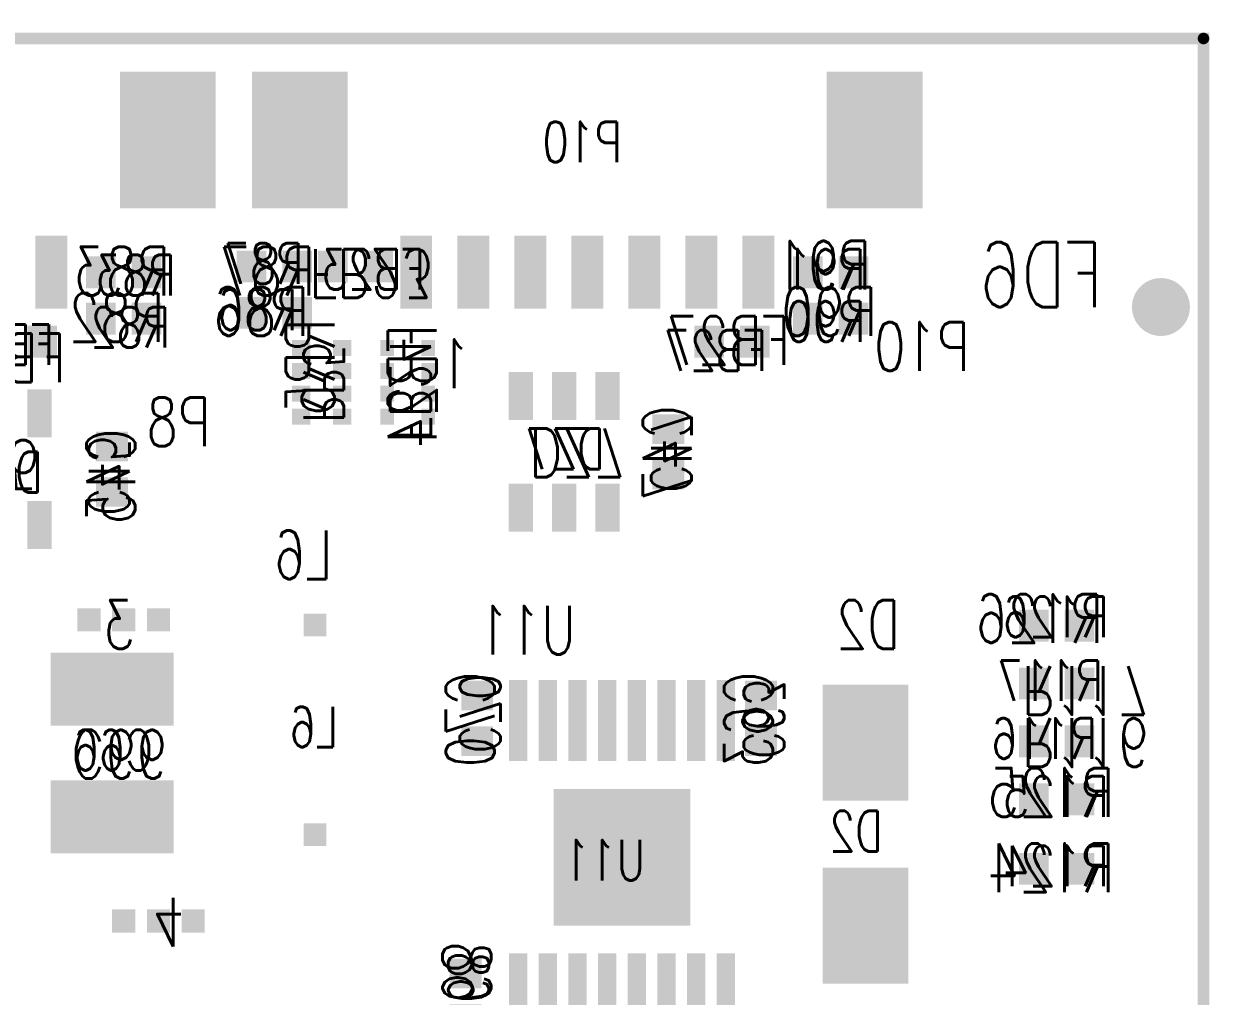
# Model space of a CAD drawing. Extents: x -31.8 to 29.1, y -21.3 to 21.3.
# Drawn here: x 3.14 to 29.13, y 0 to 21.32 of the extents above; entities that cross this region are included whole.
import ezdxf

# ---------------------------------------------------------------- set-up
doc = ezdxf.new("R2010")
doc.units = 0
doc.header["$MEASUREMENT"] = 0
doc.layers.get('0').update_dxf_attribs({"linetype": 'CONTINUOUS'})
for name, color, linetype in [('BOARD_OUTLINE_00', 5, 'CONTINUOUS'), ('DRIL_NPLTE_THRU_01', 3, 'CONTINUOUS'), ('DRIL_NPLTE_THRU_02', 112, 'CONTINUOUS'), ('DRIL_NPLTE_THRU_03', 2, 'CONTINUOUS'), ('DRIL_NPLTE_THRU_04', 4, 'CONTINUOUS'), ('DRIL_NPLTE_THRU_05', 171, 'CONTINUOUS'), ('DRIL_NPLTE_THRU_06', 1, 'CONTINUOUS'), ('PADS_BOT', 1, 'CONTINUOUS'), ('PADS_INNER', 3, 'CONTINUOUS'), ('PADS_TOP', 3, 'CONTINUOUS'), ('PART_NAME_06', 183, 'CONTINUOUS'), ('PART_NAME_12', 150, 'CONTINUOUS'), ('TEXT_25', 67, 'CONTINUOUS')]:
    doc.layers.add(name, color=color, linetype=linetype)
doc.styles.add('W0$1524', font='simplex', dxfattribs={"width": 0.75})
doc.styles.add('W0$2032', font='simplex', dxfattribs={"width": 0.75})
doc.styles.add('W0$254', font='simplex', dxfattribs={"width": 0.75})

# ---------------------------------------------------------------- blocks, each defined once
blk = doc.blocks.new('SMOOTH_0$254')
at = {"const_width": 0.127}
blk.add_lwpolyline([(-0.0635, 0, 1), (0.0635, 0, 1)], format="xyb", close=True, dxfattribs=at)
blk = doc.blocks.new('BOARD_1')
at = {"layer": 'BOARD_OUTLINE_00', "const_width": 0.254}
blk.add_lwpolyline([(0, 0), (58, 0), (58, 42), (0, 42)], close=True, dxfattribs=at)
at = {"layer": 'BOARD_OUTLINE_00'}
blk.add_blockref('SMOOTH_0$254', (58, 42), dxfattribs=at)
blk = doc.blocks.new('DRIL_HOLE_0')
blk.add_lwpolyline([(0, 0, 1), (0, 0, 1)], format="xyb", close=True)
blk = doc.blocks.new('PAD_0')
blk.add_lwpolyline([(0, 0, 1), (0, 0, 1)], format="xyb", close=True)
blk = doc.blocks.new('PAD_1')
at = {"const_width": 0.508}
blk.add_lwpolyline([(-0.254, 0), (0.254, 0)], dxfattribs=at)
blk = doc.blocks.new('STK_BOT_5')
at = {"layer": 'DRIL_NPLTE_THRU_01'}
blk.add_blockref('DRIL_HOLE_0', (0, 0), dxfattribs=at)
at = {"layer": 'DRIL_NPLTE_THRU_02'}
blk.add_blockref('DRIL_HOLE_0', (0, 0), dxfattribs=at)
at = {"layer": 'DRIL_NPLTE_THRU_03'}
blk.add_blockref('DRIL_HOLE_0', (0, 0), dxfattribs=at)
at = {"layer": 'DRIL_NPLTE_THRU_04'}
blk.add_blockref('DRIL_HOLE_0', (0, 0), dxfattribs=at)
at = {"layer": 'DRIL_NPLTE_THRU_05'}
blk.add_blockref('DRIL_HOLE_0', (0, 0), dxfattribs=at)
at = {"layer": 'DRIL_NPLTE_THRU_06'}
blk.add_blockref('DRIL_HOLE_0', (0, 0), dxfattribs=at)
at = {"layer": 'PADS_BOT'}
blk.add_blockref('PAD_1', (0, 0), dxfattribs=at)
at = {"layer": 'PADS_INNER'}
blk.add_blockref('PAD_0', (0, 0), dxfattribs=at)
at = {"layer": 'PADS_TOP'}
blk.add_blockref('PAD_0', (0, 0), dxfattribs=at)
blk = doc.blocks.new('SYM_BOT_3')
for p in [(0, 0.762), (0, 0), (0, -0.762)]:
    blk.add_blockref('STK_BOT_5', p)
blk = doc.blocks.new('PART_BOT_2')
blk.add_blockref('SYM_BOT_3', (0, 0))
at = {"layer": 'PART_NAME_06', "style": 'W0$2032', "width": 0.75}
blk.add_text('3', height=1.067, rotation=270, dxfattribs=at).set_placement((-0.635, 0.254))
blk = doc.blocks.new('PART_BOT_3')
blk.add_blockref('SYM_BOT_3', (0, 0))
at = {"layer": 'PART_NAME_06', "style": 'W0$2032', "width": 0.75}
blk.add_text('4', height=1.067, rotation=270, dxfattribs=at).set_placement((-0.508, 0.127))
blk = doc.blocks.new('PAD_3')
at = {"const_width": 1.6002}
blk.add_lwpolyline([(-1.3462, 0), (1.3462, 0)], dxfattribs=at)
blk = doc.blocks.new('STK_BOT_9')
at = {"layer": 'DRIL_NPLTE_THRU_01'}
blk.add_blockref('DRIL_HOLE_0', (0, 0), dxfattribs=at)
at = {"layer": 'DRIL_NPLTE_THRU_02'}
blk.add_blockref('DRIL_HOLE_0', (0, 0), dxfattribs=at)
at = {"layer": 'DRIL_NPLTE_THRU_03'}
blk.add_blockref('DRIL_HOLE_0', (0, 0), dxfattribs=at)
at = {"layer": 'DRIL_NPLTE_THRU_04'}
blk.add_blockref('DRIL_HOLE_0', (0, 0), dxfattribs=at)
at = {"layer": 'DRIL_NPLTE_THRU_05'}
blk.add_blockref('DRIL_HOLE_0', (0, 0), dxfattribs=at)
at = {"layer": 'DRIL_NPLTE_THRU_06'}
blk.add_blockref('DRIL_HOLE_0', (0, 0), dxfattribs=at)
at = {"layer": 'PADS_BOT', "rotation": 90}
blk.add_blockref('PAD_3', (0, 0), dxfattribs=at)
at = {"layer": 'PADS_INNER'}
blk.add_blockref('PAD_0', (0, 0), dxfattribs=at)
at = {"layer": 'PADS_TOP'}
blk.add_blockref('PAD_0', (0, 0), dxfattribs=at)
blk = doc.blocks.new('SYM_BOT_7')
for p in [(-1.397, 0), (1.397, 0)]:
    blk.add_blockref('STK_BOT_9', p)
blk = doc.blocks.new('PART_BOT_18')
blk.add_blockref('SYM_BOT_7', (0, 0))
at = {"layer": 'PART_NAME_06', "style": 'W0$2032', "width": 0.75}
blk.add_text('C66', height=1.0668, rotation=270, dxfattribs=at).set_placement((-0.508, 0.889))
at = {"layer": 'PART_NAME_12', "style": 'W0$1524', "width": 0.75}
blk.add_text('C66', height=0.889, rotation=90, dxfattribs=at).set_placement((0.381, -0.889))
blk = doc.blocks.new('PAD_4')
at = {"const_width": 1.88}
blk.add_lwpolyline([(-1.27, 0), (1.27, 0)], dxfattribs=at)
blk = doc.blocks.new('STK_BOT_10')
at = {"layer": 'DRIL_NPLTE_THRU_01'}
blk.add_blockref('DRIL_HOLE_0', (0, 0), dxfattribs=at)
at = {"layer": 'DRIL_NPLTE_THRU_02'}
blk.add_blockref('DRIL_HOLE_0', (0, 0), dxfattribs=at)
at = {"layer": 'DRIL_NPLTE_THRU_03'}
blk.add_blockref('DRIL_HOLE_0', (0, 0), dxfattribs=at)
at = {"layer": 'DRIL_NPLTE_THRU_04'}
blk.add_blockref('DRIL_HOLE_0', (0, 0), dxfattribs=at)
at = {"layer": 'DRIL_NPLTE_THRU_05'}
blk.add_blockref('DRIL_HOLE_0', (0, 0), dxfattribs=at)
at = {"layer": 'DRIL_NPLTE_THRU_06'}
blk.add_blockref('DRIL_HOLE_0', (0, 0), dxfattribs=at)
at = {"layer": 'PADS_BOT', "rotation": 90}
blk.add_blockref('PAD_4', (0, 0), dxfattribs=at)
at = {"layer": 'PADS_INNER'}
blk.add_blockref('PAD_0', (0, 0), dxfattribs=at)
at = {"layer": 'PADS_TOP'}
blk.add_blockref('PAD_0', (0, 0), dxfattribs=at)
blk = doc.blocks.new('SYM_BOT_8')
for p in [(0, 2.0066), (0, -2.0066)]:
    blk.add_blockref('STK_BOT_10', p)
blk = doc.blocks.new('PART_BOT_20')
blk.add_blockref('SYM_BOT_8', (0, 0))
at = {"layer": 'PART_NAME_06', "style": 'W0$2032', "width": 0.75}
blk.add_text('D2', height=1.0668, dxfattribs=at).set_placement((-0.762, 4.064))
at = {"layer": 'PART_NAME_12', "style": 'W0$1524', "width": 0.75}
blk.add_text('D2', height=0.889, dxfattribs=at).set_placement((-0.381, -0.381))
blk = doc.blocks.new('PAD_5')
at = {"const_width": 0.53}
blk.add_lwpolyline([(-0.525, 0), (0.525, 0)], dxfattribs=at)
blk = doc.blocks.new('STK_BOT_11')
at = {"layer": 'DRIL_NPLTE_THRU_01'}
blk.add_blockref('DRIL_HOLE_0', (0, 0), dxfattribs=at)
at = {"layer": 'DRIL_NPLTE_THRU_02'}
blk.add_blockref('DRIL_HOLE_0', (0, 0), dxfattribs=at)
at = {"layer": 'DRIL_NPLTE_THRU_03'}
blk.add_blockref('DRIL_HOLE_0', (0, 0), dxfattribs=at)
at = {"layer": 'DRIL_NPLTE_THRU_04'}
blk.add_blockref('DRIL_HOLE_0', (0, 0), dxfattribs=at)
at = {"layer": 'DRIL_NPLTE_THRU_05'}
blk.add_blockref('DRIL_HOLE_0', (0, 0), dxfattribs=at)
at = {"layer": 'DRIL_NPLTE_THRU_06'}
blk.add_blockref('DRIL_HOLE_0', (0, 0), dxfattribs=at)
at = {"layer": 'PADS_BOT', "rotation": 90}
blk.add_blockref('PAD_5', (0, 0), dxfattribs=at)
at = {"layer": 'PADS_INNER'}
blk.add_blockref('PAD_0', (0, 0), dxfattribs=at)
at = {"layer": 'PADS_TOP'}
blk.add_blockref('PAD_0', (0, 0), dxfattribs=at)
blk = doc.blocks.new('SYM_BOT_10')
for p in [(-0.95, 1.225), (0, 1.225), (0.95, 1.225), (-0.95, -1.225), (0, -1.225), (0.95, -1.225)]:
    blk.add_blockref('STK_BOT_11', p)
blk = doc.blocks.new('PART_BOT_26')
blk.add_blockref('SYM_BOT_10', (0, 0))
at = {"layer": 'PART_NAME_06', "style": 'W0$2032', "width": 0.75}
blk.add_text('DZ5', height=1.0668, dxfattribs=at).set_placement((-1.143, -0.635))
at = {"layer": 'PART_NAME_12', "style": 'W0$1524', "width": 0.75}
blk.add_text('DZ5', height=0.889, rotation=180, dxfattribs=at).set_placement((1.016, 0.508))
blk = doc.blocks.new('PART_BOT_28')
blk.add_blockref('SYM_BOT_10', (0, 0))
at = {"layer": 'PART_NAME_06', "style": 'W0$2032', "width": 0.75}
blk.add_text('DZ7', height=1.0668, dxfattribs=at).set_placement((-0.762, -0.508))
at = {"layer": 'PART_NAME_12', "style": 'W0$1524', "width": 0.75}
blk.add_text('DZ7', height=0.889, rotation=180, dxfattribs=at).set_placement((0.889, 0.381))
blk = doc.blocks.new('PAD_6')
at = {"const_width": 0.7}
blk.add_lwpolyline([(-0.8, 0), (0.8, 0)], dxfattribs=at)
blk = doc.blocks.new('STK_BOT_12')
at = {"layer": 'DRIL_NPLTE_THRU_01'}
blk.add_blockref('DRIL_HOLE_0', (0, 0), dxfattribs=at)
at = {"layer": 'DRIL_NPLTE_THRU_02'}
blk.add_blockref('DRIL_HOLE_0', (0, 0), dxfattribs=at)
at = {"layer": 'DRIL_NPLTE_THRU_03'}
blk.add_blockref('DRIL_HOLE_0', (0, 0), dxfattribs=at)
at = {"layer": 'DRIL_NPLTE_THRU_04'}
blk.add_blockref('DRIL_HOLE_0', (0, 0), dxfattribs=at)
at = {"layer": 'DRIL_NPLTE_THRU_05'}
blk.add_blockref('DRIL_HOLE_0', (0, 0), dxfattribs=at)
at = {"layer": 'DRIL_NPLTE_THRU_06'}
blk.add_blockref('DRIL_HOLE_0', (0, 0), dxfattribs=at)
at = {"layer": 'PADS_BOT', "rotation": 90}
blk.add_blockref('PAD_6', (0, 0), dxfattribs=at)
at = {"layer": 'PADS_INNER'}
blk.add_blockref('PAD_0', (0, 0), dxfattribs=at)
at = {"layer": 'PADS_TOP'}
blk.add_blockref('PAD_0', (0, 0), dxfattribs=at)
blk = doc.blocks.new('PAD_7')
at = {"const_width": 2.1}
blk.add_lwpolyline([(-1.5, 0), (1.5, 0)], dxfattribs=at)
blk = doc.blocks.new('STK_BOT_13')
at = {"layer": 'DRIL_NPLTE_THRU_01'}
blk.add_blockref('DRIL_HOLE_0', (0, 0), dxfattribs=at)
at = {"layer": 'DRIL_NPLTE_THRU_02'}
blk.add_blockref('DRIL_HOLE_0', (0, 0), dxfattribs=at)
at = {"layer": 'DRIL_NPLTE_THRU_03'}
blk.add_blockref('DRIL_HOLE_0', (0, 0), dxfattribs=at)
at = {"layer": 'DRIL_NPLTE_THRU_04'}
blk.add_blockref('DRIL_HOLE_0', (0, 0), dxfattribs=at)
at = {"layer": 'DRIL_NPLTE_THRU_05'}
blk.add_blockref('DRIL_HOLE_0', (0, 0), dxfattribs=at)
at = {"layer": 'DRIL_NPLTE_THRU_06'}
blk.add_blockref('DRIL_HOLE_0', (0, 0), dxfattribs=at)
at = {"layer": 'PADS_BOT', "rotation": 90}
blk.add_blockref('PAD_7', (0, 0), dxfattribs=at)
at = {"layer": 'PADS_INNER'}
blk.add_blockref('PAD_0', (0, 0), dxfattribs=at)
at = {"layer": 'PADS_TOP'}
blk.add_blockref('PAD_0', (0, 0), dxfattribs=at)
blk = doc.blocks.new('SYM_BOT_11')
for name, p in [('STK_BOT_12', (-3.75, 0)), ('STK_BOT_12', (-2.5, 0)), ('STK_BOT_12', (-1.25, 0)), ('STK_BOT_12', (0, 0)), ('STK_BOT_12', (1.25, 0)), ('STK_BOT_12', (2.5, 0)), ('STK_BOT_12', (3.75, 0)), ('STK_BOT_13', (-6.3, -2.9)), ('STK_BOT_13', (6.3, -2.9))]:
    blk.add_blockref(name, p)
blk = doc.blocks.new('PART_BOT_31')
blk.add_blockref('SYM_BOT_11', (0, 0))
at = {"layer": 'PART_NAME_06', "style": 'W0$2032', "width": 0.75}
blk.add_text('P10', height=1.0668, rotation=180, dxfattribs=at).set_placement((8.382, 2.159))
at = {"layer": 'PART_NAME_12', "style": 'W0$1524', "width": 0.75}
blk.add_text('P10', height=0.889, rotation=180, dxfattribs=at).set_placement((0.762, -2.413))
blk = doc.blocks.new('PAD_8')
at = {"const_width": 0.406}
blk.add_lwpolyline([(-0.889, 0), (0.889, 0)], dxfattribs=at)
blk = doc.blocks.new('STK_BOT_15')
at = {"layer": 'DRIL_NPLTE_THRU_01'}
blk.add_blockref('DRIL_HOLE_0', (0, 0), dxfattribs=at)
at = {"layer": 'DRIL_NPLTE_THRU_02'}
blk.add_blockref('DRIL_HOLE_0', (0, 0), dxfattribs=at)
at = {"layer": 'DRIL_NPLTE_THRU_03'}
blk.add_blockref('DRIL_HOLE_0', (0, 0), dxfattribs=at)
at = {"layer": 'DRIL_NPLTE_THRU_04'}
blk.add_blockref('DRIL_HOLE_0', (0, 0), dxfattribs=at)
at = {"layer": 'DRIL_NPLTE_THRU_05'}
blk.add_blockref('DRIL_HOLE_0', (0, 0), dxfattribs=at)
at = {"layer": 'DRIL_NPLTE_THRU_06'}
blk.add_blockref('DRIL_HOLE_0', (0, 0), dxfattribs=at)
at = {"layer": 'PADS_BOT', "rotation": 90}
blk.add_blockref('PAD_8', (0, 0), dxfattribs=at)
at = {"layer": 'PADS_INNER'}
blk.add_blockref('PAD_0', (0, 0), dxfattribs=at)
at = {"layer": 'PADS_TOP'}
blk.add_blockref('PAD_0', (0, 0), dxfattribs=at)
blk = doc.blocks.new('PAD_9')
at = {"const_width": 2.9972}
blk.add_lwpolyline([(-1.4986, 0), (1.4986, 0)], dxfattribs=at)
blk = doc.blocks.new('STK_BOT_16')
at = {"layer": 'DRIL_NPLTE_THRU_01'}
blk.add_blockref('DRIL_HOLE_0', (0, 0), dxfattribs=at)
at = {"layer": 'DRIL_NPLTE_THRU_02'}
blk.add_blockref('DRIL_HOLE_0', (0, 0), dxfattribs=at)
at = {"layer": 'DRIL_NPLTE_THRU_03'}
blk.add_blockref('DRIL_HOLE_0', (0, 0), dxfattribs=at)
at = {"layer": 'DRIL_NPLTE_THRU_04'}
blk.add_blockref('DRIL_HOLE_0', (0, 0), dxfattribs=at)
at = {"layer": 'DRIL_NPLTE_THRU_05'}
blk.add_blockref('DRIL_HOLE_0', (0, 0), dxfattribs=at)
at = {"layer": 'DRIL_NPLTE_THRU_06'}
blk.add_blockref('DRIL_HOLE_0', (0, 0), dxfattribs=at)
at = {"layer": 'PADS_BOT'}
blk.add_blockref('PAD_9', (0, 0), dxfattribs=at)
at = {"layer": 'PADS_INNER'}
blk.add_blockref('PAD_0', (0, 0), dxfattribs=at)
at = {"layer": 'PADS_TOP'}
blk.add_blockref('PAD_0', (0, 0), dxfattribs=at)
blk = doc.blocks.new('SYM_BOT_15')
for name, p in [('STK_BOT_15', (-2.275, 2.997)), ('STK_BOT_15', (-1.625, 2.997)), ('STK_BOT_15', (-0.975, 2.997)), ('STK_BOT_15', (-0.325, 2.997)), ('STK_BOT_15', (0.325, 2.997)), ('STK_BOT_15', (0.975, 2.997)), ('STK_BOT_15', (1.625, 2.997)), ('STK_BOT_15', (2.275, 2.997)), ('STK_BOT_16', (0, 0)), ('STK_BOT_15', (-2.275, -2.997)), ('STK_BOT_15', (-1.625, -2.997)), ('STK_BOT_15', (-0.975, -2.997)), ('STK_BOT_15', (-0.325, -2.997)), ('STK_BOT_15', (0.325, -2.997)), ('STK_BOT_15', (0.975, -2.997)), ('STK_BOT_15', (1.625, -2.997)), ('STK_BOT_15', (2.275, -2.997))]:
    blk.add_blockref(name, p)
blk = doc.blocks.new('PART_BOT_38')
blk.add_blockref('SYM_BOT_15', (0, 0))
at = {"layer": 'PART_NAME_06', "style": 'W0$2032', "width": 0.75}
blk.add_text('U11', height=1.0668, dxfattribs=at).set_placement((1.016, 4.445))
at = {"layer": 'PART_NAME_12', "style": 'W0$1524', "width": 0.75}
blk.add_text('U11', height=0.889, dxfattribs=at).set_placement((-0.508, -0.508))
blk = doc.blocks.new('PAD_12')
at = {"const_width": 0.5}
blk.add_lwpolyline([(-0.25, 0), (0.25, 0)], dxfattribs=at)
blk = doc.blocks.new('STK_BOT_23')
at = {"layer": 'DRIL_NPLTE_THRU_01'}
blk.add_blockref('DRIL_HOLE_0', (0, 0), dxfattribs=at)
at = {"layer": 'DRIL_NPLTE_THRU_02'}
blk.add_blockref('DRIL_HOLE_0', (0, 0), dxfattribs=at)
at = {"layer": 'DRIL_NPLTE_THRU_03'}
blk.add_blockref('DRIL_HOLE_0', (0, 0), dxfattribs=at)
at = {"layer": 'DRIL_NPLTE_THRU_04'}
blk.add_blockref('DRIL_HOLE_0', (0, 0), dxfattribs=at)
at = {"layer": 'DRIL_NPLTE_THRU_05'}
blk.add_blockref('DRIL_HOLE_0', (0, 0), dxfattribs=at)
at = {"layer": 'DRIL_NPLTE_THRU_06'}
blk.add_blockref('DRIL_HOLE_0', (0, 0), dxfattribs=at)
at = {"layer": 'PADS_BOT'}
blk.add_blockref('PAD_12', (0, 0), dxfattribs=at)
at = {"layer": 'PADS_INNER'}
blk.add_blockref('PAD_0', (0, 0), dxfattribs=at)
at = {"layer": 'PADS_TOP'}
blk.add_blockref('PAD_0', (0, 0), dxfattribs=at)
blk = doc.blocks.new('SYM_BOT_21')
for p in [(0, 2.3), (0, -2.3)]:
    blk.add_blockref('STK_BOT_23', p)
blk = doc.blocks.new('PART_BOT_48')
blk.add_blockref('SYM_BOT_21', (0, 0))
at = {"layer": 'PART_NAME_06', "style": 'W0$2032', "width": 0.75}
blk.add_text('L6', height=1.0668, rotation=180, dxfattribs=at).set_placement((0.381, -3.302))
at = {"layer": 'PART_NAME_12', "style": 'W0$1524', "width": 0.75}
blk.add_text('L6', height=0.889, rotation=180, dxfattribs=at).set_placement((0.508, 0.381))
blk = doc.blocks.new('PAD_15')
at = {"const_width": 0.35}
blk.add_lwpolyline([(-0.22, 0), (0.18, 0)], dxfattribs=at)
blk = doc.blocks.new('STK_BOT_74')
at = {"layer": 'DRIL_NPLTE_THRU_01'}
blk.add_blockref('DRIL_HOLE_0', (0, 0), dxfattribs=at)
at = {"layer": 'DRIL_NPLTE_THRU_02'}
blk.add_blockref('DRIL_HOLE_0', (0, 0), dxfattribs=at)
at = {"layer": 'DRIL_NPLTE_THRU_03'}
blk.add_blockref('DRIL_HOLE_0', (0, 0), dxfattribs=at)
at = {"layer": 'DRIL_NPLTE_THRU_04'}
blk.add_blockref('DRIL_HOLE_0', (0, 0), dxfattribs=at)
at = {"layer": 'DRIL_NPLTE_THRU_05'}
blk.add_blockref('DRIL_HOLE_0', (0, 0), dxfattribs=at)
at = {"layer": 'DRIL_NPLTE_THRU_06'}
blk.add_blockref('DRIL_HOLE_0', (0, 0), dxfattribs=at)
at = {"layer": 'PADS_BOT', "rotation": 90}
blk.add_blockref('PAD_15', (0, 0), dxfattribs=at)
at = {"layer": 'PADS_INNER'}
blk.add_blockref('PAD_0', (0, 0), dxfattribs=at)
at = {"layer": 'PADS_TOP'}
blk.add_blockref('PAD_0', (0, 0), dxfattribs=at)
blk = doc.blocks.new('SYM_BOT_23')
for p in [(-0.75, 0.45), (-0.25, 0.45), (0.25, 0.45), (0.75, 0.45), (-0.75, -0.45), (-0.25, -0.45), (0.25, -0.45), (0.75, -0.45)]:
    blk.add_blockref('STK_BOT_74', p)
blk = doc.blocks.new('PART_BOT_61')
blk.add_blockref('SYM_BOT_23', (0, 0))
at = {"layer": 'PART_NAME_06', "style": 'W0$2032', "width": 0.75}
blk.add_text('RR5', height=1.0668, dxfattribs=at).set_placement((-1.4, -0.3))
at = {"layer": 'PART_NAME_12', "style": 'W0$1524', "width": 0.75}
blk.add_text('RR5', height=0.889, rotation=180, dxfattribs=at).set_placement((0.889, 0.381))
blk = doc.blocks.new('PAD_16')
at = {"const_width": 0.3}
blk.add_lwpolyline([(-0.175, 0), (0.175, 0)], dxfattribs=at)
blk = doc.blocks.new('STK_BOT_28')
at = {"layer": 'DRIL_NPLTE_THRU_01'}
blk.add_blockref('DRIL_HOLE_0', (0, 0), dxfattribs=at)
at = {"layer": 'DRIL_NPLTE_THRU_02'}
blk.add_blockref('DRIL_HOLE_0', (0, 0), dxfattribs=at)
at = {"layer": 'DRIL_NPLTE_THRU_03'}
blk.add_blockref('DRIL_HOLE_0', (0, 0), dxfattribs=at)
at = {"layer": 'DRIL_NPLTE_THRU_04'}
blk.add_blockref('DRIL_HOLE_0', (0, 0), dxfattribs=at)
at = {"layer": 'DRIL_NPLTE_THRU_05'}
blk.add_blockref('DRIL_HOLE_0', (0, 0), dxfattribs=at)
at = {"layer": 'DRIL_NPLTE_THRU_06'}
blk.add_blockref('DRIL_HOLE_0', (0, 0), dxfattribs=at)
at = {"layer": 'PADS_BOT'}
blk.add_blockref('PAD_16', (0, 0), dxfattribs=at)
at = {"layer": 'PADS_INNER'}
blk.add_blockref('PAD_0', (0, 0), dxfattribs=at)
at = {"layer": 'PADS_TOP'}
blk.add_blockref('PAD_0', (0, 0), dxfattribs=at)
blk = doc.blocks.new('SYM_BOT_24')
for p in [(-0.75, 0.45), (-0.25, 0.45), (0.25, 0.45), (0.75, 0.45), (-0.75, -0.45), (-0.25, -0.45), (0.25, -0.45), (0.75, -0.45)]:
    blk.add_blockref('STK_BOT_28', p)
blk = doc.blocks.new('PART_BOT_68')
blk.add_blockref('SYM_BOT_24', (0, 0))
at = {"layer": 'PART_NAME_06', "style": 'W0$2032', "width": 0.75}
blk.add_text('FB24', height=1.0668, rotation=180, dxfattribs=at).set_placement((1.27, 0.635))
at = {"layer": 'PART_NAME_12', "style": 'W0$1524', "width": 0.75}
blk.add_text('FB24', height=0.889, dxfattribs=at).set_placement((-1.27, -0.381))
blk = doc.blocks.new('PART_BOT_73')
blk.add_blockref('SYM_BOT_11', (0, 0))
at = {"layer": 'PART_NAME_06', "style": 'W0$2032', "width": 0.75}
blk.add_text('P8', height=1.0668, rotation=180, dxfattribs=at).set_placement((7.239, 3.81))
at = {"layer": 'PART_NAME_12', "style": 'W0$1524', "width": 0.75}
blk.add_text('P8', height=0.889, rotation=180, dxfattribs=at).set_placement((0.762, -2.286))
blk = doc.blocks.new('PAD_17')
at = {"const_width": 0.65}
blk.add_lwpolyline([(-0.35, 0), (0.35, 0)], dxfattribs=at)
blk = doc.blocks.new('STK_BOT_31')
at = {"layer": 'DRIL_NPLTE_THRU_01'}
blk.add_blockref('DRIL_HOLE_0', (0, 0), dxfattribs=at)
at = {"layer": 'DRIL_NPLTE_THRU_02'}
blk.add_blockref('DRIL_HOLE_0', (0, 0), dxfattribs=at)
at = {"layer": 'DRIL_NPLTE_THRU_03'}
blk.add_blockref('DRIL_HOLE_0', (0, 0), dxfattribs=at)
at = {"layer": 'DRIL_NPLTE_THRU_04'}
blk.add_blockref('DRIL_HOLE_0', (0, 0), dxfattribs=at)
at = {"layer": 'DRIL_NPLTE_THRU_05'}
blk.add_blockref('DRIL_HOLE_0', (0, 0), dxfattribs=at)
at = {"layer": 'DRIL_NPLTE_THRU_06'}
blk.add_blockref('DRIL_HOLE_0', (0, 0), dxfattribs=at)
at = {"layer": 'PADS_BOT', "rotation": 90}
blk.add_blockref('PAD_17', (0, 0), dxfattribs=at)
at = {"layer": 'PADS_INNER'}
blk.add_blockref('PAD_0', (0, 0), dxfattribs=at)
at = {"layer": 'PADS_TOP'}
blk.add_blockref('PAD_0', (0, 0), dxfattribs=at)
blk = doc.blocks.new('SYM_BOT_25')
for p in [(-0.5, 0), (0.5, 0)]:
    blk.add_blockref('STK_BOT_31', p)
blk = doc.blocks.new('PART_BOT_100')
blk.add_blockref('SYM_BOT_25', (0, 0))
at = {"layer": 'PART_NAME_06', "style": 'W0$2032', "width": 0.75}
blk.add_text('C45', height=1.0668, rotation=180, dxfattribs=at).set_placement((0.889, 0.508))
at = {"layer": 'PART_NAME_12', "style": 'W0$1524', "width": 0.75}
blk.add_text('C45', height=0.889, dxfattribs=at).set_placement((-1.016, -0.508))
blk = doc.blocks.new('PART_BOT_102')
blk.add_blockref('SYM_BOT_25', (0, 0))
at = {"layer": 'PART_NAME_06', "style": 'W0$2032', "width": 0.75}
blk.add_text('C47', height=1.0668, rotation=180, dxfattribs=at).set_placement((1.016, 0.508))
at = {"layer": 'PART_NAME_12', "style": 'W0$1524', "width": 0.75}
blk.add_text('C47', height=0.889, dxfattribs=at).set_placement((-0.889, -0.381))
blk = doc.blocks.new('PART_BOT_113')
blk.add_blockref('SYM_BOT_25', (0, 0))
at = {"layer": 'PART_NAME_06', "style": 'W0$2032', "width": 0.75}
blk.add_text('C63', height=1.0668, rotation=180, dxfattribs=at).set_placement((1.016, 0.254))
at = {"layer": 'PART_NAME_12', "style": 'W0$1524', "width": 0.75}
blk.add_text('C63', height=0.889, dxfattribs=at).set_placement((-0.889, -0.381))
blk = doc.blocks.new('PART_BOT_115')
blk.add_blockref('SYM_BOT_25', (0, 0))
at = {"layer": 'PART_NAME_06', "style": 'W0$2032', "width": 0.75}
blk.add_text('C68', height=1.0668, dxfattribs=at).set_placement((-0.889, -0.508))
at = {"layer": 'PART_NAME_12', "style": 'W0$1524', "width": 0.75}
blk.add_text('C68', height=0.889, dxfattribs=at).set_placement((-0.762, -0.381))
blk = doc.blocks.new('PART_BOT_134')
blk.add_blockref('SYM_BOT_25', (0, 0))
at = {"layer": 'PART_NAME_06', "style": 'W0$2032', "width": 0.75}
blk.add_text('FB21', height=1.0668, rotation=180, dxfattribs=at).set_placement((1.016, 0.889))
at = {"layer": 'PART_NAME_12', "style": 'W0$1524', "width": 0.75}
blk.add_text('FB21', height=0.889, rotation=180, dxfattribs=at).set_placement((0.762, 0.508))
blk = doc.blocks.new('PART_BOT_136')
blk.add_blockref('SYM_BOT_25', (0, 0))
at = {"layer": 'PART_NAME_06', "style": 'W0$2032', "width": 0.75}
blk.add_text('FB23', height=1.0668, rotation=180, dxfattribs=at).set_placement((1.016, 0.381))
at = {"layer": 'PART_NAME_12', "style": 'W0$1524', "width": 0.75}
blk.add_text('FB23', height=0.889, dxfattribs=at).set_placement((-1.524, -0.508))
blk = doc.blocks.new('PART_BOT_138')
blk.add_blockref('SYM_BOT_25', (0, 0))
at = {"layer": 'PART_NAME_06', "style": 'W0$2032', "width": 0.75}
blk.add_text('FB27', height=1.0668, rotation=180, dxfattribs=at).set_placement((1.27, 0.508))
at = {"layer": 'PART_NAME_12', "style": 'W0$1524', "width": 0.75}
blk.add_text('FB27', height=0.889, rotation=180, dxfattribs=at).set_placement((0.762, 0.635))
blk = doc.blocks.new('PART_BOT_165')
blk.add_blockref('SYM_BOT_25', (0, 0))
at = {"layer": 'PART_NAME_06', "style": 'W0$2032', "width": 0.75}
blk.add_text('R116', height=1.0668, dxfattribs=at).set_placement((-0.762, -0.508))
at = {"layer": 'PART_NAME_12', "style": 'W0$1524', "width": 0.75}
blk.add_text('R116', height=0.889, rotation=180, dxfattribs=at).set_placement((0.889, 0.381))
blk = doc.blocks.new('PART_BOT_166')
blk.add_blockref('SYM_BOT_25', (0, 0))
at = {"layer": 'PART_NAME_06', "style": 'W0$2032', "width": 0.75}
blk.add_text('R117', height=1.0668, dxfattribs=at).set_placement((-0.762, -0.381))
at = {"layer": 'PART_NAME_12', "style": 'W0$1524', "width": 0.75}
blk.add_text('R117', height=0.889, rotation=180, dxfattribs=at).set_placement((1.016, 0.381))
blk = doc.blocks.new('PART_BOT_173')
blk.add_blockref('SYM_BOT_25', (0, 0))
at = {"layer": 'PART_NAME_06', "style": 'W0$2032', "width": 0.75}
blk.add_text('R124', height=1.0668, dxfattribs=at).set_placement((-1.27, -0.508))
at = {"layer": 'PART_NAME_12', "style": 'W0$1524', "width": 0.75}
blk.add_text('R124', height=0.889, dxfattribs=at).set_placement((-1.143, -0.381))
blk = doc.blocks.new('PART_BOT_174')
blk.add_blockref('SYM_BOT_25', (0, 0))
at = {"layer": 'PART_NAME_06', "style": 'W0$2032', "width": 0.75}
blk.add_text('R125', height=1.0668, dxfattribs=at).set_placement((-1.27, -0.381))
at = {"layer": 'PART_NAME_12', "style": 'W0$1524', "width": 0.75}
blk.add_text('R125', height=0.889, dxfattribs=at).set_placement((-1.143, -0.381))
blk = doc.blocks.new('PART_BOT_175')
blk.add_blockref('SYM_BOT_25', (0, 0))
at = {"layer": 'PART_NAME_06', "style": 'W0$2032', "width": 0.75}
blk.add_text('R126', height=1.0668, dxfattribs=at).set_placement((-1.016, -0.381))
at = {"layer": 'PART_NAME_12', "style": 'W0$1524', "width": 0.75}
blk.add_text('R126', height=0.889, dxfattribs=at).set_placement((-1.143, -0.254))
blk = doc.blocks.new('PART_BOT_258')
blk.add_blockref('SYM_BOT_25', (0, 0))
at = {"layer": 'PART_NAME_06', "style": 'W0$2032', "width": 0.75}
blk.add_text('R82', height=1.0668, dxfattribs=at).set_placement((-0.889, -0.508))
at = {"layer": 'PART_NAME_12', "style": 'W0$1524', "width": 0.75}
blk.add_text('R82', height=0.889, dxfattribs=at).set_placement((-1.016, -0.635))
blk = doc.blocks.new('PART_BOT_259')
blk.add_blockref('SYM_BOT_25', (0, 0))
at = {"layer": 'PART_NAME_06', "style": 'W0$2032', "width": 0.75}
blk.add_text('R83', height=1.0668, dxfattribs=at).set_placement((-1.016, -0.508))
at = {"layer": 'PART_NAME_12', "style": 'W0$1524', "width": 0.75}
blk.add_text('R83', height=0.889, dxfattribs=at).set_placement((-1.143, -0.508))
blk = doc.blocks.new('PART_BOT_262')
blk.add_blockref('SYM_BOT_25', (0, 0))
at = {"layer": 'PART_NAME_06', "style": 'W0$2032', "width": 0.75}
blk.add_text('R86', height=1.0668, dxfattribs=at).set_placement((-0.762, -0.508))
at = {"layer": 'PART_NAME_12', "style": 'W0$1524', "width": 0.75}
blk.add_text('R86', height=0.889, dxfattribs=at).set_placement((-0.508, -0.381))
blk = doc.blocks.new('PART_BOT_263')
blk.add_blockref('SYM_BOT_25', (0, 0))
at = {"layer": 'PART_NAME_06', "style": 'W0$2032', "width": 0.75}
blk.add_text('R87', height=1.0668, dxfattribs=at).set_placement((-0.889, -0.635))
at = {"layer": 'PART_NAME_12', "style": 'W0$1524', "width": 0.75}
blk.add_text('R87', height=0.889, dxfattribs=at).set_placement((-0.635, -0.381))
blk = doc.blocks.new('PART_BOT_266')
blk.add_blockref('SYM_BOT_25', (0, 0))
at = {"layer": 'PART_NAME_06', "style": 'W0$2032', "width": 0.75}
blk.add_text('R90', height=1.0668, dxfattribs=at).set_placement((-1.016, -0.381))
at = {"layer": 'PART_NAME_12', "style": 'W0$1524', "width": 0.75}
blk.add_text('R90', height=0.889, dxfattribs=at).set_placement((-0.762, -0.508))
blk = doc.blocks.new('PART_BOT_267')
blk.add_blockref('SYM_BOT_25', (0, 0))
at = {"layer": 'PART_NAME_06', "style": 'W0$2032', "width": 0.75}
blk.add_text('R91', height=1.0668, dxfattribs=at).set_placement((-0.889, -0.381))
at = {"layer": 'PART_NAME_12', "style": 'W0$1524', "width": 0.75}
blk.add_text('R91', height=0.889, dxfattribs=at).set_placement((-0.762, -0.381))
blk = doc.blocks.new('PART_BOT_284')
blk.add_blockref('SYM_BOT_25', (0, 0))
at = {"layer": 'PART_NAME_06', "style": 'W0$2032', "width": 0.75}
blk.add_text('C70', height=1.0668, rotation=180, dxfattribs=at).set_placement((1.016, 0.381))
at = {"layer": 'PART_NAME_12', "style": 'W0$1524', "width": 0.75}
blk.add_text('C70', height=0.889, dxfattribs=at).set_placement((-0.762, -0.381))
blk = doc.blocks.new('PAD_25')
at = {"const_width": 0.635}
blk.add_lwpolyline([(0, -0.3175, 1), (0, 0.3175, 1)], format="xyb", close=True, dxfattribs=at)
blk = doc.blocks.new('STK_BOT_42')
at = {"layer": 'DRIL_NPLTE_THRU_01'}
blk.add_blockref('DRIL_HOLE_0', (0, 0), dxfattribs=at)
at = {"layer": 'DRIL_NPLTE_THRU_02'}
blk.add_blockref('DRIL_HOLE_0', (0, 0), dxfattribs=at)
at = {"layer": 'DRIL_NPLTE_THRU_03'}
blk.add_blockref('DRIL_HOLE_0', (0, 0), dxfattribs=at)
at = {"layer": 'DRIL_NPLTE_THRU_04'}
blk.add_blockref('DRIL_HOLE_0', (0, 0), dxfattribs=at)
at = {"layer": 'DRIL_NPLTE_THRU_05'}
blk.add_blockref('DRIL_HOLE_0', (0, 0), dxfattribs=at)
at = {"layer": 'DRIL_NPLTE_THRU_06'}
blk.add_blockref('DRIL_HOLE_0', (0, 0), dxfattribs=at)
at = {"layer": 'PADS_BOT'}
blk.add_blockref('PAD_25', (0, 0), dxfattribs=at)
at = {"layer": 'PADS_INNER'}
blk.add_blockref('PAD_0', (0, 0), dxfattribs=at)
at = {"layer": 'PADS_TOP'}
blk.add_blockref('PAD_0', (0, 0), dxfattribs=at)
blk = doc.blocks.new('SYM_BOT_33')
blk.add_blockref('STK_BOT_42', (0, 0))
blk = doc.blocks.new('PART_BOT_316')
blk.add_blockref('SYM_BOT_33', (0, 0))
at = {"layer": 'PART_NAME_06', "style": 'W0$254', "width": 0.75}
blk.add_text('FD6', height=1.4224, dxfattribs=at).set_placement((1.27, 0))

msp = doc.modelspace()

# ---------------------------------------------------------------- block references
at = {"xscale": -1}
for name, p, rotation in [('PART_BOT_73', (0, 15.875), 180), ('PART_BOT_31', (15.494, 15.875), 180), ('PART_BOT_134', (3.048, 14.351), 180), ('PART_BOT_138', (18.669, 14.351), 180), ('PART_BOT_61', (9.652, 13.462), 90), ('PART_BOT_68', (11.557, 13.462), 270), ('PART_BOT_28', (14.986, 11.938), 180), ('PART_BOT_26', (2.54, 11.557), 180), ('PART_BOT_102', (17.272, 11.938), 270), ('PART_BOT_100', (5.08, 11.557), 270), ('PART_BOT_48', (9.525, 5.842), 180), ('PART_BOT_2', (5.334, 8.255), 270), ('PART_BOT_18', (5.08, 5.334), 90), ('PART_BOT_166', (25.781, 6.858), 180), ('PART_BOT_284', (13.081, 6.096), 270), ('PART_BOT_113', (19.304, 6.096), 270), ('PART_BOT_165', (25.781, 5.588), 180), ('PART_BOT_3', (6.096, 1.651), 90), ('PART_BOT_115', (12.827, 0), 270)]:
    msp.add_blockref(name, p, dxfattribs=dict(at, rotation=rotation))
msp.add_blockref('BOARD_1', (-29, -21))
for name, p in [('PART_BOT_263', (8.636, 16.002)), ('PART_BOT_136', (10.414, 16.002)), ('PART_BOT_259', (5.334, 15.875)), ('PART_BOT_267', (20.828, 15.875)), ('PART_BOT_316', (28.067, 15.113)), ('PART_BOT_262', (8.636, 14.986)), ('PART_BOT_258', (5.334, 14.859)), ('PART_BOT_266', (20.828, 14.859)), ('PART_BOT_20', (21.59, 3.556)), ('PART_BOT_175', (25.781, 8.128)), ('PART_BOT_38', (16.256, 3.048)), ('PART_BOT_174', (25.781, 4.318)), ('PART_BOT_173', (25.781, 2.794))]:
    msp.add_blockref(name, p, dxfattribs=at)

# ---------------------------------------------------------------- texts
at = {"layer": 'TEXT_25', "style": 'W0$2032', "text_generation_flag": 2, "width": 0.75}
msp.add_text('1', height=1.0668, dxfattribs=at).set_placement((12.954, 13.335))

doc.saveas('drawing.dxf')
